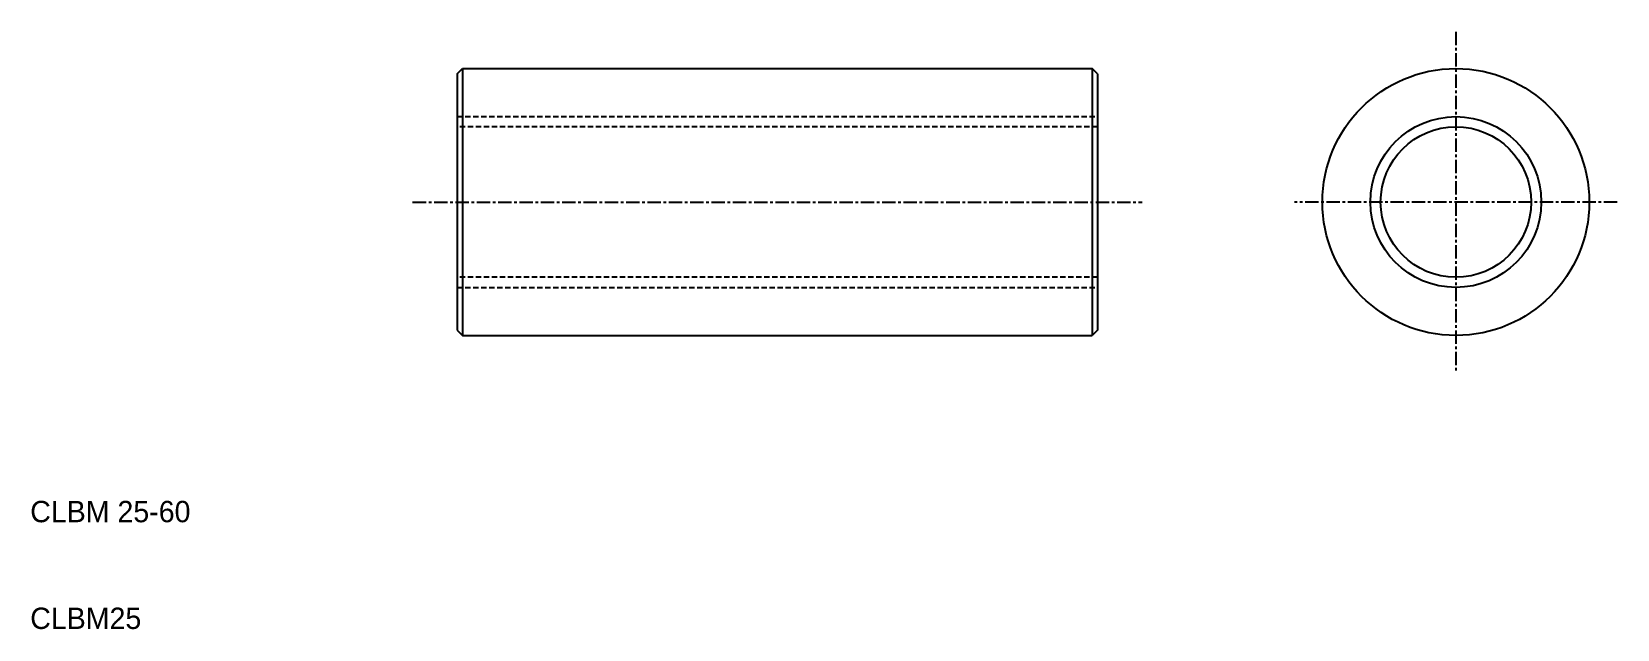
# Model space of a CAD drawing. Extents: x 70 to 218, y -9 to 47.
import ezdxf

# ---------------------------------------------------------------- set-up
doc = ezdxf.new("R2010")
doc.units = 0
doc.linetypes.add('CENTER', pattern=[2, 1.25, -0.25, 0.25, -0.25])
doc.linetypes.add('DASHED', pattern=[0.75, 0.5, -0.25])
doc.layers.get('0').update_dxf_attribs({"linetype": 'CONTINUOUS'})
doc.layers.add('CENTER', color=1, linetype='CENTER')

msp = doc.modelspace()

# ---------------------------------------------------------------- linework, layer by layer
at = {"color": 7, "linetype": 'CONTINUOUS'}
for p, q in [((109.8, 43.32), (110.3, 43.82)), ((109.8, 43.32), (109.8, 19.32)), ((110.3, 43.82), (169.3, 43.82)), ((110.3, 43.82), (110.3, 18.82)), ((169.3, 43.82), (169.3, 18.82)), ((169.8, 43.32), (169.3, 43.82)), ((169.8, 43.32), (169.8, 19.32)), ((109.8, 19.32), (110.3, 18.82)), ((169.8, 19.32), (169.3, 18.82)), ((110.3, 18.82), (169.3, 18.82))]:
    msp.add_line(p, q, dxfattribs=at)
at = {"color": 3, "linetype": 'DASHED'}
for p, q in [((109.8, 39.32), (169.8, 39.32)), ((169.8, 38.37), (109.8, 38.37)), ((169.8, 24.27), (109.8, 24.27)), ((109.8, 23.32), (169.8, 23.32))]:
    msp.add_line(p, q, dxfattribs=at)
at = {"color": 7, "linetype": 'CONTINUOUS'}
for radius in [12.5, 7.05]:
    msp.add_circle((203.37, 31.32), radius, dxfattribs=at)
at = {"color": 3, "linetype": 'CONTINUOUS'}
msp.add_circle((203.37, 31.32), 8, dxfattribs=at)
at = {"layer": 'CENTER', "color": 1, "linetype": 'CENTER'}
for p, q in [((203.37, 47.28), (203.37, 15.36)), ((105.63, 31.32), (173.98, 31.32)), ((218.49, 31.32), (188.24, 31.32))]:
    msp.add_line(p, q, dxfattribs=at)

# ---------------------------------------------------------------- texts
at = {"color": 7, "linetype": 'CONTINUOUS'}
for s, p in [('CLBM 25-60', (69.8, 1.32)), ('CLBM25', (69.8, -8.68))]:
    msp.add_text(s, height=2, dxfattribs=at).set_placement(p)

doc.saveas('drawing.dxf')
